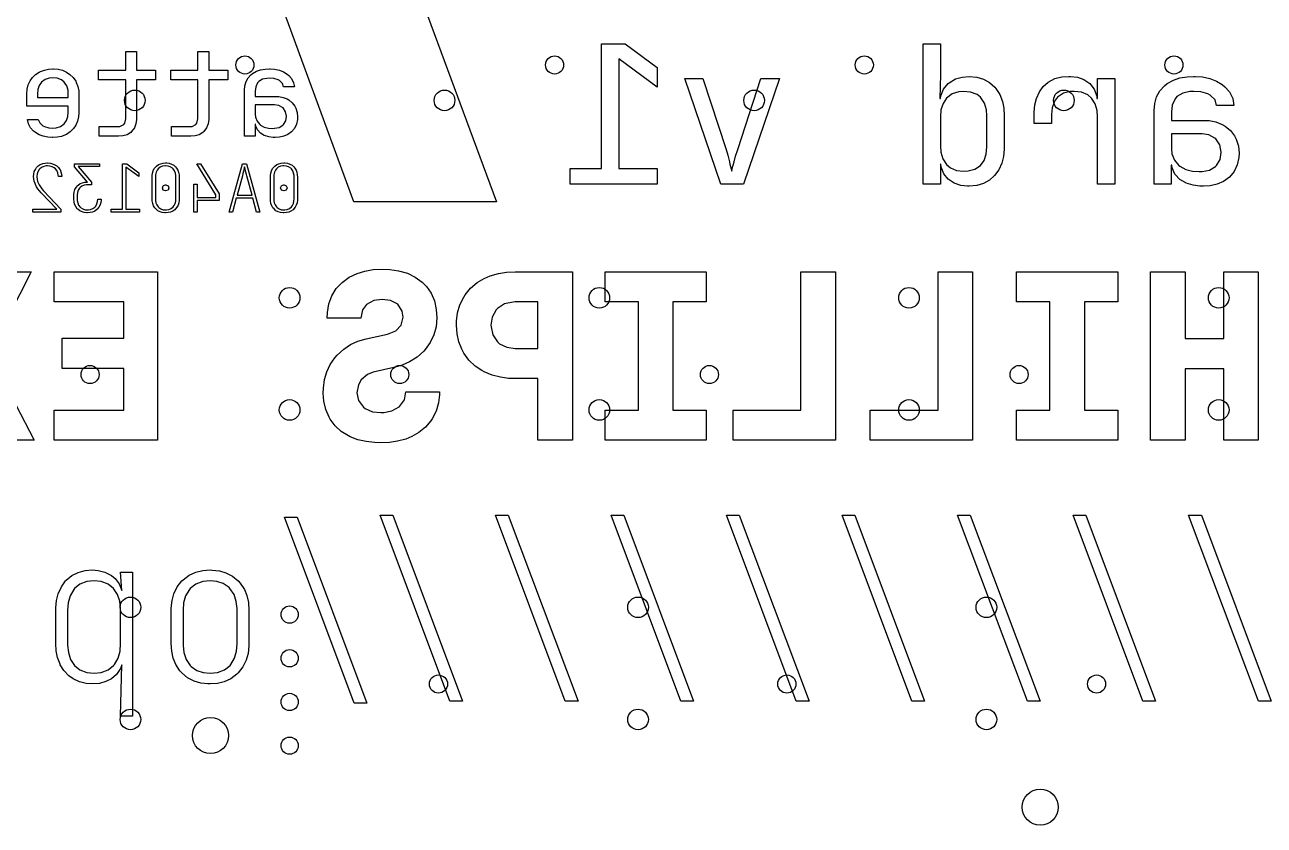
# Model space of a CAD drawing. Extents: x 0.7 to 11, y -6.1 to -1.6.
# Drawn here: x 6.524 to 9.36, y -5.89 to -4.058 of the extents above; entities that cross this region are included whole.
import ezdxf

# ---------------------------------------------------------------- set-up
doc = ezdxf.new("R2010")
doc.units = 0
doc.header["$MEASUREMENT"] = 0
doc.layers.add('BLACK', color=7, linetype='CONTINUOUS')

msp = doc.modelspace()

# ---------------------------------------------------------------- linework, layer by layer
at = {"layer": 'BLACK', "linetype": 'CONTINUOUS'}
for p, q in [((7.2772, -4.4633), (6.6109, -2.6444)), ((7.4102, -3.9405), (7.6031, -4.4633)), ((7.8436, -4.3867), (7.8436, -4.101)), ((7.8436, -4.101), (7.8979, -4.101)), ((7.8979, -4.101), (7.9706, -4.1552)), ((8.5793, -4.2685), (8.5793, -4.101)), ((8.5793, -4.101), (8.619, -4.101)), ((8.619, -4.101), (8.619, -4.1715)), ((6.7548, -4.1614), (6.7548, -4.1187)), ((6.7548, -4.1187), (6.7796, -4.1187)), ((6.7796, -4.1187), (6.7796, -4.1614)), ((6.92, -4.1614), (6.92, -4.1187)), ((6.92, -4.1187), (6.9448, -4.1187)), ((6.9448, -4.1187), (6.9448, -4.1614)), ((7.9706, -4.2006), (7.8833, -4.1354)), ((7.8833, -4.1354), (7.8833, -4.3867)), ((6.5485, -4.1714), (6.557, -4.1658)), ((6.557, -4.1658), (6.5595, -4.1645)), ((6.5595, -4.1645), (6.5686, -4.1612)), ((6.5686, -4.1612), (6.5785, -4.1592)), ((6.5785, -4.1592), (6.5882, -4.1587)), ((6.5882, -4.1587), (6.5894, -4.1587)), ((6.5894, -4.1587), (6.6, -4.1595)), ((6.6, -4.1595), (6.6098, -4.1618)), ((6.6098, -4.1618), (6.6195, -4.166)), ((6.6195, -4.166), (6.6273, -4.1711)), ((6.6928, -4.184), (6.6928, -4.1614)), ((6.6928, -4.1614), (6.7548, -4.1614)), ((6.7796, -4.1614), (6.8232, -4.1614)), ((6.8232, -4.1614), (6.8232, -4.184)), ((6.858, -4.184), (6.858, -4.1614)), ((6.858, -4.1614), (6.92, -4.1614)), ((6.9448, -4.1614), (6.9884, -4.1614)), ((6.9884, -4.1614), (6.9884, -4.184)), ((7.0413, -4.1719), (7.0452, -4.1688)), ((7.0452, -4.1688), (7.0541, -4.1638)), ((7.0541, -4.1638), (7.0633, -4.1608)), ((7.0633, -4.1608), (7.0737, -4.1591)), ((7.0737, -4.1591), (7.0836, -4.1587)), ((7.0836, -4.1587), (7.0852, -4.1587)), ((7.0852, -4.1587), (7.0956, -4.1594)), ((7.0956, -4.1594), (7.1064, -4.1616)), ((7.1064, -4.1616), (7.116, -4.1653)), ((7.116, -4.1653), (7.1242, -4.1704)), ((7.9706, -4.1552), (7.9706, -4.2006)), ((6.5296, -4.205), (6.5319, -4.1954)), ((6.5319, -4.1954), (6.5362, -4.186)), ((6.5362, -4.186), (6.5414, -4.1784)), ((6.5414, -4.1784), (6.5485, -4.1714)), ((6.557, -4.1965), (6.5539, -4.2061)), ((6.5622, -4.1889), (6.557, -4.1965)), ((6.5702, -4.1829), (6.5622, -4.1889)), ((6.5794, -4.1798), (6.5702, -4.1829)), ((6.5882, -4.179), (6.5794, -4.1798)), ((6.598, -4.18), (6.5882, -4.179)), ((6.6078, -4.1837), (6.598, -4.18)), ((6.6143, -4.1889), (6.6078, -4.1837)), ((6.6199, -4.1973), (6.6143, -4.1889)), ((6.6228, -4.2071), (6.6199, -4.1973)), ((6.6273, -4.1711), (6.6345, -4.1782)), ((6.6345, -4.1782), (6.6404, -4.1868)), ((6.6404, -4.1868), (6.6417, -4.1894)), ((6.6417, -4.1894), (6.6452, -4.1987)), ((6.7548, -4.184), (6.6928, -4.184)), ((6.7548, -4.273), (6.7548, -4.184)), ((6.8232, -4.184), (6.7796, -4.184)), ((6.7796, -4.184), (6.7796, -4.273)), ((6.92, -4.184), (6.858, -4.184)), ((6.92, -4.273), (6.92, -4.184)), ((6.9884, -4.184), (6.9448, -4.184)), ((6.9448, -4.184), (6.9448, -4.273)), ((7.0275, -4.1976), (7.0302, -4.1877)), ((7.0302, -4.1877), (7.0348, -4.1791)), ((7.0348, -4.1791), (7.0413, -4.1719)), ((7.0566, -4.1905), (7.0525, -4.1996)), ((7.0593, -4.1875), (7.0566, -4.1905)), ((7.0679, -4.1825), (7.0593, -4.1875)), ((7.0778, -4.1804), (7.0679, -4.1825)), ((7.0836, -4.1801), (7.0778, -4.1804)), ((7.0936, -4.1809), (7.0836, -4.1801)), ((7.1033, -4.1836), (7.0936, -4.1809)), ((7.1068, -4.1854), (7.1033, -4.1836)), ((7.1138, -4.1921), (7.1068, -4.1854)), ((7.1161, -4.2), (7.1138, -4.1921)), ((7.1242, -4.1704), (7.1278, -4.1734)), ((7.1278, -4.1734), (7.1344, -4.1809)), ((7.1344, -4.1809), (7.139, -4.1904)), ((7.139, -4.1904), (7.1409, -4.2)), ((8.1163, -4.4228), (8.0339, -4.1803)), ((8.0339, -4.1803), (8.0758, -4.1803)), ((8.0758, -4.1803), (8.1287, -4.3434)), ((8.1552, -4.3434), (8.208, -4.1803)), ((8.2508, -4.1803), (8.1684, -4.4228)), ((8.208, -4.1803), (8.2508, -4.1803)), ((8.619, -4.1715), (8.6181, -4.2266)), ((8.6261, -4.2047), (8.6367, -4.1922)), ((8.6367, -4.1922), (8.639, -4.1902)), ((8.639, -4.1902), (8.6536, -4.1816)), ((8.6536, -4.1816), (8.6692, -4.1772)), ((8.6692, -4.1772), (8.6851, -4.1759)), ((8.6851, -4.1759), (8.7025, -4.1774)), ((8.7025, -4.1774), (8.718, -4.182)), ((8.718, -4.182), (8.7316, -4.1896)), ((8.7316, -4.1896), (8.7434, -4.2002)), ((8.8545, -4.1986), (8.8658, -4.1887)), ((8.8658, -4.1887), (8.8811, -4.1809)), ((8.8811, -4.1809), (8.8971, -4.177)), ((8.8971, -4.177), (8.9128, -4.1759)), ((8.9128, -4.1759), (8.9166, -4.176)), ((8.9166, -4.176), (8.9325, -4.1779)), ((8.9325, -4.1779), (8.9476, -4.183)), ((8.9476, -4.183), (8.9612, -4.1924)), ((8.9612, -4.1924), (8.9711, -4.2052)), ((8.9785, -4.2266), (8.9785, -4.1803)), ((8.9785, -4.1803), (9.0182, -4.1803)), ((9.0182, -4.1803), (9.0182, -4.4228)), ((9.1212, -4.2087), (9.1315, -4.1971)), ((9.1315, -4.1971), (9.1378, -4.1921)), ((9.1378, -4.1921), (9.1521, -4.1842)), ((9.1521, -4.1842), (9.1668, -4.1794)), ((9.1668, -4.1794), (9.1834, -4.1766)), ((9.1834, -4.1766), (9.1992, -4.1759)), ((9.1992, -4.1759), (9.2018, -4.1759)), ((9.2018, -4.1759), (9.2185, -4.1771)), ((9.2185, -4.1771), (9.2358, -4.1806)), ((9.2358, -4.1806), (9.251, -4.1865)), ((9.251, -4.1865), (9.2642, -4.1947)), ((9.2642, -4.1947), (9.27, -4.1995)), ((6.5287, -4.2154), (6.5296, -4.205)), ((6.5287, -4.2165), (6.5287, -4.2154)), ((6.5287, -4.2436), (6.5287, -4.2165)), ((6.5539, -4.2061), (6.553, -4.2165)), ((6.553, -4.2165), (6.553, -4.2242)), ((6.553, -4.2242), (6.6235, -4.2242)), ((6.6235, -4.2165), (6.6228, -4.2071)), ((6.6235, -4.2242), (6.6235, -4.2165)), ((6.6452, -4.1987), (6.6472, -4.209)), ((6.6472, -4.209), (6.6478, -4.2193)), ((6.6478, -4.2193), (6.6478, -4.2551)), ((7.0265, -4.2073), (7.0275, -4.1976)), ((7.0265, -4.2088), (7.0265, -4.2073)), ((7.0265, -4.262), (7.0265, -4.2088)), ((7.0525, -4.1996), (7.0513, -4.2097)), ((7.0513, -4.2097), (7.0513, -4.2215)), ((7.0513, -4.2215), (7.0982, -4.2215)), ((7.0982, -4.2215), (7.1053, -4.2219)), ((7.1053, -4.2219), (7.1151, -4.2238)), ((7.1151, -4.2238), (7.1241, -4.2274)), ((7.1409, -4.2), (7.1161, -4.2)), ((8.6192, -4.2266), (8.6199, -4.2199)), ((8.6199, -4.2199), (8.6261, -4.2047)), ((8.6331, -4.2257), (8.6251, -4.2377)), ((8.6463, -4.2157), (8.6331, -4.2257)), ((8.6616, -4.211), (8.6463, -4.2157)), ((8.6719, -4.2103), (8.6616, -4.211)), ((8.6879, -4.2118), (8.6719, -4.2103)), ((8.7034, -4.2176), (8.6879, -4.2118)), ((8.7111, -4.2233), (8.7034, -4.2176)), ((8.7203, -4.2367), (8.7111, -4.2233)), ((8.7434, -4.2002), (8.746, -4.2033)), ((8.746, -4.2033), (8.7547, -4.2171)), ((8.7547, -4.2171), (8.7608, -4.233)), ((8.839, -4.2261), (8.8455, -4.2111)), ((8.8455, -4.2111), (8.8545, -4.1986)), ((8.8868, -4.2233), (8.8799, -4.2328)), ((8.9007, -4.2144), (8.8868, -4.2233)), ((8.9162, -4.2107), (8.9007, -4.2144)), ((8.9252, -4.2103), (8.9162, -4.2107)), ((8.9416, -4.2121), (8.9252, -4.2103)), ((8.9562, -4.218), (8.9416, -4.2121)), ((8.9649, -4.2253), (8.9562, -4.218)), ((8.9732, -4.2384), (8.9649, -4.2253)), ((8.9711, -4.2052), (8.9768, -4.2207)), ((8.9768, -4.2207), (8.9774, -4.2266)), ((9.1094, -4.2382), (9.1138, -4.2224)), ((9.1138, -4.2224), (9.1212, -4.2087)), ((9.1604, -4.222), (9.1561, -4.2268)), ((9.1741, -4.214), (9.1604, -4.222)), ((9.1899, -4.2107), (9.1741, -4.214)), ((9.1992, -4.2103), (9.1899, -4.2107)), ((9.2152, -4.2115), (9.1992, -4.2103)), ((9.2307, -4.2158), (9.2152, -4.2115)), ((9.2363, -4.2187), (9.2307, -4.2158)), ((9.2475, -4.2294), (9.2363, -4.2187)), ((9.27, -4.1995), (9.2805, -4.2115)), ((9.2805, -4.2115), (9.2879, -4.2267)), ((6.6235, -4.2436), (6.5287, -4.2436)), ((6.6235, -4.2579), (6.6235, -4.2436)), ((7.0954, -4.2408), (7.0513, -4.2408)), ((7.0513, -4.2408), (7.0513, -4.262)), ((7.1052, -4.2422), (7.0954, -4.2408)), ((7.1137, -4.2468), (7.1052, -4.2422)), ((7.1151, -4.2481), (7.1137, -4.2468)), ((7.1208, -4.2566), (7.1151, -4.2481)), ((7.1241, -4.2274), (7.1281, -4.2298)), ((7.1281, -4.2298), (7.1358, -4.236)), ((7.1358, -4.236), (7.1417, -4.2438)), ((7.1417, -4.2438), (7.1442, -4.2486)), ((7.1442, -4.2486), (7.1472, -4.2583)), ((8.6181, -4.2266), (8.6192, -4.2266)), ((8.6204, -4.2526), (8.619, -4.2685)), ((8.6251, -4.2377), (8.6204, -4.2526)), ((8.7243, -4.2524), (8.7203, -4.2367)), ((8.7252, -4.2663), (8.7243, -4.2524)), ((8.7608, -4.233), (8.7639, -4.2488)), ((8.7639, -4.2488), (8.7649, -4.2663)), ((8.834, -4.258), (8.8355, -4.2411)), ((8.8355, -4.2411), (8.839, -4.2261)), ((8.8749, -4.2477), (8.8736, -4.2632)), ((8.8799, -4.2328), (8.8749, -4.2477)), ((8.9775, -4.2537), (8.9732, -4.2384)), ((8.9774, -4.2266), (8.9785, -4.2266)), ((8.9785, -4.2685), (8.9775, -4.2537)), ((9.1079, -4.2561), (9.108, -4.2538)), ((9.108, -4.2538), (9.1094, -4.2382)), ((9.1494, -4.2413), (9.1476, -4.2575)), ((9.1561, -4.2268), (9.1494, -4.2413)), ((9.2512, -4.2421), (9.2475, -4.2294)), ((9.2909, -4.2421), (9.2512, -4.2421)), ((9.2879, -4.2267), (9.2909, -4.2421)), ((6.5323, -4.2845), (6.5298, -4.2744)), ((6.5298, -4.2744), (6.5546, -4.2744)), ((6.5546, -4.2744), (6.558, -4.2821)), ((6.558, -4.2821), (6.5655, -4.2889)), ((6.6139, -4.2845), (6.6194, -4.2769)), ((6.6194, -4.2769), (6.6226, -4.2677)), ((6.6226, -4.2677), (6.6235, -4.2579)), ((6.6443, -4.2785), (6.6404, -4.2875)), ((6.6468, -4.2685), (6.6443, -4.2785)), ((6.6477, -4.2586), (6.6468, -4.2685)), ((6.6478, -4.2551), (6.6477, -4.2586)), ((6.7525, -4.2826), (6.7548, -4.273)), ((6.7796, -4.2742), (6.7783, -4.2847)), ((6.7796, -4.273), (6.7796, -4.2742)), ((6.9177, -4.2826), (6.92, -4.273)), ((6.9448, -4.2742), (6.9435, -4.2847)), ((6.9448, -4.273), (6.9448, -4.2742)), ((7.0265, -4.313), (7.0265, -4.262)), ((7.0513, -4.262), (7.052, -4.2692)), ((7.052, -4.2692), (7.0555, -4.2785)), ((7.0555, -4.2785), (7.0621, -4.286)), ((7.1158, -4.2861), (7.1211, -4.2776)), ((7.1227, -4.2668), (7.1208, -4.2566)), ((7.1211, -4.2776), (7.1227, -4.2675)), ((7.1227, -4.2675), (7.1227, -4.2668)), ((7.1477, -4.2748), (7.1454, -4.2854)), ((7.1472, -4.2583), (7.1481, -4.2683)), ((7.1481, -4.2683), (7.1477, -4.2748)), ((8.5793, -4.4228), (8.5793, -4.2685)), ((8.619, -4.2685), (8.619, -4.3347)), ((8.7252, -4.3368), (8.7252, -4.2663)), ((8.7649, -4.2663), (8.7649, -4.3373)), ((8.8339, -4.2632), (8.834, -4.258)), ((8.8339, -4.2839), (8.8339, -4.2632)), ((8.8736, -4.2632), (8.8736, -4.2839)), ((8.9785, -4.4228), (8.9785, -4.2685)), ((9.1079, -4.3413), (9.1079, -4.2561)), ((9.1476, -4.2575), (9.1476, -4.2764)), ((9.1476, -4.2764), (9.2225, -4.2764)), ((9.2225, -4.2764), (9.2339, -4.277)), ((9.2339, -4.277), (9.2497, -4.2801)), ((9.2497, -4.2801), (9.264, -4.2859)), ((6.5369, -4.2933), (6.5323, -4.2845)), ((6.5437, -4.3009), (6.5369, -4.2933)), ((6.5483, -4.3046), (6.5437, -4.3009)), ((6.5568, -4.3095), (6.5483, -4.3046)), ((6.5663, -4.3129), (6.5568, -4.3095)), ((6.5655, -4.2889), (6.5691, -4.2907)), ((6.5691, -4.2907), (6.5786, -4.2935)), ((6.5786, -4.2935), (6.5882, -4.2942)), ((6.5882, -4.2942), (6.5958, -4.2936)), ((6.5958, -4.2936), (6.6058, -4.2904)), ((6.6058, -4.2904), (6.6139, -4.2845)), ((6.617, -4.3098), (6.6079, -4.3132)), ((6.6195, -4.3085), (6.617, -4.3098)), ((6.628, -4.3027), (6.6195, -4.3085)), ((6.6351, -4.2954), (6.628, -4.3027)), ((6.6404, -4.2875), (6.6351, -4.2954)), ((6.6942, -4.313), (6.6942, -4.2904)), ((6.6942, -4.2904), (6.7383, -4.2904)), ((6.7383, -4.2904), (6.7414, -4.2902)), ((6.7414, -4.2902), (6.7503, -4.2856)), ((6.7579, -4.3092), (6.7483, -4.3121)), ((6.7503, -4.2856), (6.7525, -4.2826)), ((6.7662, -4.3041), (6.7579, -4.3092)), ((6.7683, -4.3021), (6.7662, -4.3041)), ((6.7748, -4.2938), (6.7683, -4.3021)), ((6.7783, -4.2847), (6.7748, -4.2938)), ((6.8594, -4.313), (6.8594, -4.2904)), ((6.8594, -4.2904), (6.9035, -4.2904)), ((6.9035, -4.2904), (6.9066, -4.2902)), ((6.9066, -4.2902), (6.9155, -4.2856)), ((6.9231, -4.3092), (6.9135, -4.3121)), ((6.9155, -4.2856), (6.9177, -4.2826)), ((6.9314, -4.3041), (6.9231, -4.3092)), ((6.9335, -4.3021), (6.9314, -4.3041)), ((6.94, -4.2938), (6.9335, -4.3021)), ((6.9435, -4.2847), (6.94, -4.2938)), ((7.052, -4.2854), (7.051, -4.2854)), ((7.051, -4.2854), (7.051, -4.313)), ((7.0526, -4.2896), (7.052, -4.2854)), ((7.0565, -4.2984), (7.0526, -4.2896)), ((7.0569, -4.299), (7.0565, -4.2984)), ((7.0635, -4.306), (7.0569, -4.299)), ((7.0621, -4.286), (7.0635, -4.2871)), ((7.0635, -4.2871), (7.072, -4.2917)), ((7.0719, -4.3111), (7.0635, -4.306)), ((7.072, -4.2917), (7.0814, -4.2941)), ((7.0814, -4.2941), (7.091, -4.2948)), ((7.091, -4.2948), (7.0955, -4.2946)), ((7.0955, -4.2946), (7.1057, -4.2925)), ((7.1057, -4.2925), (7.1143, -4.2875)), ((7.1143, -4.2875), (7.1158, -4.2861)), ((7.1258, -4.309), (7.1169, -4.3129)), ((7.1343, -4.3027), (7.1258, -4.309)), ((7.141, -4.2947), (7.1343, -4.3027)), ((7.1454, -4.2854), (7.141, -4.2947)), ((8.8736, -4.2839), (8.8339, -4.2839)), ((9.2182, -4.3073), (9.1476, -4.3073)), ((9.1476, -4.3073), (9.1476, -4.3413)), ((9.2337, -4.3095), (9.2182, -4.3073)), ((9.2474, -4.3169), (9.2337, -4.3095)), ((9.264, -4.2859), (9.2705, -4.2897)), ((9.2705, -4.2897), (9.2827, -4.2997)), ((9.2827, -4.2997), (9.2922, -4.3121)), ((6.5768, -4.315), (6.5663, -4.3129)), ((6.5867, -4.3157), (6.5768, -4.315)), ((6.5882, -4.3157), (6.5867, -4.3157)), ((6.598, -4.3152), (6.5882, -4.3157)), ((6.6079, -4.3132), (6.598, -4.3152)), ((6.7383, -4.313), (6.6942, -4.313)), ((6.7483, -4.3121), (6.7383, -4.313)), ((6.9035, -4.313), (6.8594, -4.313)), ((6.9135, -4.3121), (6.9035, -4.313)), ((7.051, -4.313), (7.0265, -4.313)), ((7.0725, -4.3114), (7.0719, -4.3111)), ((7.0823, -4.3143), (7.0725, -4.3114)), ((7.0919, -4.3156), (7.0823, -4.3143)), ((7.0971, -4.3157), (7.0919, -4.3156)), ((7.1069, -4.3151), (7.0971, -4.3157)), ((7.1169, -4.3129), (7.1069, -4.3151)), ((8.619, -4.3347), (8.6201, -4.3491)), ((8.7238, -4.3537), (8.7252, -4.3368)), ((8.7649, -4.3373), (8.7648, -4.3424)), ((9.2497, -4.319), (9.2474, -4.3169)), ((9.2588, -4.3326), (9.2497, -4.319)), ((9.2618, -4.3489), (9.2588, -4.3326)), ((9.2922, -4.3121), (9.2962, -4.3197)), ((9.2962, -4.3197), (9.301, -4.3353)), ((9.301, -4.3353), (9.3024, -4.3514)), ((8.1287, -4.3434), (8.1323, -4.356)), ((8.1323, -4.356), (8.1362, -4.3714)), ((8.1468, -4.3714), (8.1504, -4.3586)), ((8.1504, -4.3586), (8.1552, -4.3434)), ((8.6201, -4.3491), (8.6245, -4.3642)), ((8.6245, -4.3642), (8.6331, -4.3774)), ((8.7192, -4.3686), (8.7238, -4.3537)), ((8.7632, -4.3593), (8.7595, -4.3744)), ((8.7648, -4.3424), (8.7632, -4.3593)), ((9.1079, -4.4228), (9.1079, -4.3413)), ((9.1476, -4.3413), (9.1487, -4.3528)), ((9.1487, -4.3528), (9.1544, -4.3676)), ((9.1544, -4.3676), (9.1649, -4.3797)), ((9.2508, -4.3798), (9.2593, -4.3662)), ((9.2593, -4.3662), (9.2619, -4.3501)), ((9.2619, -4.3501), (9.2618, -4.3489)), ((9.3019, -4.3617), (9.2982, -4.3786)), ((9.3024, -4.3514), (9.3019, -4.3617)), ((6.5443, -4.3994), (6.5456, -4.3938)), ((6.5456, -4.3938), (6.548, -4.3887)), ((6.548, -4.3887), (6.5508, -4.3846)), ((6.5508, -4.3846), (6.5547, -4.3808)), ((6.5536, -4.3941), (6.552, -4.3992)), ((6.5567, -4.3891), (6.5536, -4.3941)), ((6.5547, -4.3808), (6.5593, -4.3778)), ((6.5583, -4.3874), (6.5567, -4.3891)), ((6.5624, -4.3841), (6.5583, -4.3874)), ((6.5593, -4.3778), (6.5598, -4.3775)), ((6.5598, -4.3775), (6.5651, -4.3754)), ((6.5673, -4.3819), (6.5624, -4.3841)), ((6.5651, -4.3754), (6.5704, -4.3743)), ((6.5727, -4.3808), (6.5673, -4.3819)), ((6.5704, -4.3743), (6.5761, -4.3739)), ((6.5761, -4.3806), (6.5727, -4.3808)), ((6.5761, -4.3739), (6.5767, -4.3739)), ((6.5814, -4.381), (6.5761, -4.3806)), ((6.5767, -4.3739), (6.5824, -4.3744)), ((6.5866, -4.3825), (6.5814, -4.381)), ((6.5824, -4.3744), (6.5876, -4.3756)), ((6.5912, -4.3851), (6.5866, -4.3825)), ((6.5876, -4.3756), (6.5929, -4.3779)), ((6.5939, -4.3875), (6.5912, -4.3851)), ((6.5929, -4.3779), (6.5971, -4.3806)), ((6.5972, -4.3916), (6.5939, -4.3875)), ((6.5971, -4.3806), (6.601, -4.3844)), ((6.5994, -4.3964), (6.5972, -4.3916)), ((6.601, -4.3844), (6.6042, -4.3888)), ((6.6042, -4.3888), (6.6045, -4.3893)), ((6.6045, -4.3893), (6.6067, -4.3944)), ((6.6067, -4.3944), (6.6079, -4.3995)), ((6.638, -4.383), (6.638, -4.3756)), ((6.638, -4.3756), (6.6946, -4.3756)), ((6.6675, -4.4176), (6.638, -4.383)), ((6.6946, -4.3823), (6.6462, -4.3823)), ((6.6462, -4.3823), (6.6766, -4.4179)), ((6.6946, -4.3756), (6.6946, -4.3823)), ((6.7474, -4.4797), (6.7474, -4.3756)), ((6.7474, -4.3756), (6.7574, -4.3756)), ((6.7851, -4.4053), (6.755, -4.3833)), ((6.755, -4.3833), (6.755, -4.4797)), ((6.7574, -4.3756), (6.7851, -4.3969)), ((6.8162, -4.397), (6.8179, -4.3917)), ((6.8179, -4.3917), (6.8203, -4.3869)), ((6.8203, -4.3869), (6.8236, -4.3827)), ((6.8246, -4.3953), (6.8232, -4.401)), ((6.8236, -4.3827), (6.8252, -4.3812)), ((6.8269, -4.3904), (6.8246, -4.3953)), ((6.8252, -4.3812), (6.83, -4.3777)), ((6.8291, -4.3876), (6.8269, -4.3904)), ((6.8334, -4.3839), (6.8291, -4.3876)), ((6.83, -4.3777), (6.8348, -4.3756)), ((6.8387, -4.3816), (6.8334, -4.3839)), ((6.8348, -4.3756), (6.8402, -4.3743)), ((6.8441, -4.3807), (6.8387, -4.3816)), ((6.8402, -4.3743), (6.8461, -4.3739)), ((6.8461, -4.3806), (6.8441, -4.3807)), ((6.8461, -4.3739), (6.8487, -4.374)), ((6.8519, -4.3812), (6.8461, -4.3806)), ((6.8487, -4.374), (6.8545, -4.3748)), ((6.8569, -4.3828), (6.8519, -4.3812)), ((6.8545, -4.3748), (6.8597, -4.3764)), ((6.8617, -4.386), (6.8569, -4.3828)), ((6.8597, -4.3764), (6.8649, -4.3793)), ((6.8633, -4.3876), (6.8617, -4.386)), ((6.8664, -4.392), (6.8633, -4.3876)), ((6.8649, -4.3793), (6.8688, -4.3827)), ((6.8685, -4.3971), (6.8664, -4.392)), ((6.8688, -4.3827), (6.8713, -4.3856)), ((6.8713, -4.3856), (6.874, -4.3902)), ((6.874, -4.3902), (6.8759, -4.3954)), ((6.8759, -4.3954), (6.877, -4.4012)), ((6.9614, -4.4468), (6.9174, -4.3756)), ((6.9174, -4.3756), (6.9257, -4.3756)), ((6.9257, -4.3756), (6.9689, -4.4448)), ((7.0022, -4.4478), (7.0219, -4.3756)), ((7.0219, -4.3756), (7.0313, -4.3756)), ((7.0244, -4.3927), (7.023, -4.3981)), ((7.0251, -4.3897), (7.0244, -4.3927)), ((7.0262, -4.3846), (7.0251, -4.3897)), ((7.0266, -4.3826), (7.0262, -4.3846)), ((7.0278, -4.3878), (7.0266, -4.3826)), ((7.0283, -4.3897), (7.0278, -4.3878)), ((7.0296, -4.3951), (7.0283, -4.3897)), ((7.031, -4.4004), (7.0296, -4.3951)), ((7.0313, -4.3756), (7.0617, -4.4865)), ((7.0868, -4.397), (7.0885, -4.3917)), ((7.0885, -4.3917), (7.0909, -4.3869)), ((7.0909, -4.3869), (7.0942, -4.3827)), ((7.0952, -4.3953), (7.0938, -4.401)), ((7.0942, -4.3827), (7.0958, -4.3812)), ((7.0975, -4.3904), (7.0952, -4.3953)), ((7.0958, -4.3812), (7.1006, -4.3777)), ((7.0997, -4.3876), (7.0975, -4.3904)), ((7.104, -4.3839), (7.0997, -4.3876)), ((7.1006, -4.3777), (7.1054, -4.3756)), ((7.1093, -4.3816), (7.104, -4.3839)), ((7.1054, -4.3756), (7.1108, -4.3743)), ((7.1147, -4.3807), (7.1093, -4.3816)), ((7.1108, -4.3743), (7.1167, -4.3739)), ((7.1167, -4.3806), (7.1147, -4.3807)), ((7.1167, -4.3739), (7.1193, -4.374)), ((7.1225, -4.3812), (7.1167, -4.3806)), ((7.1193, -4.374), (7.1251, -4.3748)), ((7.1275, -4.3828), (7.1225, -4.3812)), ((7.1251, -4.3748), (7.1303, -4.3764)), ((7.1323, -4.386), (7.1275, -4.3828)), ((7.1303, -4.3764), (7.1355, -4.3793)), ((7.1339, -4.3876), (7.1323, -4.386)), ((7.137, -4.392), (7.1339, -4.3876)), ((7.1355, -4.3793), (7.1394, -4.3827)), ((7.1391, -4.3971), (7.137, -4.392)), ((7.1394, -4.3827), (7.1419, -4.3856)), ((7.1419, -4.3856), (7.1446, -4.3902)), ((7.1446, -4.3902), (7.1465, -4.3954)), ((7.1465, -4.3954), (7.1475, -4.4012)), ((7.7722, -4.4228), (7.7722, -4.3867)), ((7.7722, -4.3867), (7.8436, -4.3867)), ((7.8833, -4.3867), (7.9706, -4.3867)), ((7.9706, -4.3867), (7.9706, -4.4228)), ((8.1362, -4.3714), (8.1375, -4.3771)), ((8.1375, -4.3771), (8.1415, -4.3924)), ((8.1415, -4.3924), (8.1429, -4.3865)), ((8.1429, -4.3865), (8.1468, -4.3714)), ((8.62, -4.3765), (8.619, -4.3765)), ((8.619, -4.3765), (8.619, -4.4228)), ((8.6207, -4.3835), (8.62, -4.3765)), ((8.6268, -4.3987), (8.6207, -4.3835)), ((8.6331, -4.3774), (8.6419, -4.3849)), ((8.6419, -4.3849), (8.6562, -4.391)), ((8.6562, -4.391), (8.6719, -4.3928)), ((8.6719, -4.3928), (8.6824, -4.3922)), ((8.6824, -4.3922), (8.6979, -4.3882)), ((8.6979, -4.3882), (8.7111, -4.3796)), ((8.7111, -4.3796), (8.7192, -4.3686)), ((8.7527, -4.3898), (8.7431, -4.403)), ((8.7595, -4.3744), (8.7527, -4.3898)), ((9.1487, -4.3788), (9.1472, -4.3788)), ((9.1472, -4.3788), (9.1472, -4.4228)), ((9.1496, -4.3854), (9.1487, -4.3788)), ((9.1559, -4.3996), (9.1496, -4.3854)), ((9.1649, -4.3797), (9.167, -4.3814)), ((9.167, -4.3814), (9.1808, -4.3888)), ((9.1808, -4.3888), (9.1957, -4.3926)), ((9.1957, -4.3926), (9.2111, -4.3938)), ((9.2111, -4.3938), (9.2183, -4.3935)), ((9.2183, -4.3935), (9.2346, -4.3901)), ((9.2346, -4.3901), (9.2484, -4.3821)), ((9.2484, -4.3821), (9.2508, -4.3798)), ((9.291, -4.3935), (9.2804, -4.4063)), ((9.2982, -4.3786), (9.291, -4.3935)), ((6.5439, -4.4049), (6.5443, -4.3994)), ((6.5443, -4.4106), (6.5439, -4.4049)), ((6.5455, -4.4157), (6.5443, -4.4106)), ((6.5474, -4.4211), (6.5455, -4.4157)), ((6.5484, -4.4235), (6.5474, -4.4211)), ((6.5509, -4.4283), (6.5484, -4.4235)), ((6.552, -4.3992), (6.5514, -4.405)), ((6.5514, -4.405), (6.5514, -4.4055)), ((6.5514, -4.4055), (6.552, -4.411)), ((6.552, -4.411), (6.5533, -4.4161)), ((6.5533, -4.4161), (6.5554, -4.4213)), ((6.5554, -4.4213), (6.5567, -4.424)), ((6.5567, -4.424), (6.5595, -4.4286)), ((6.6006, -4.4018), (6.5994, -4.3964)), ((6.6007, -4.4051), (6.6006, -4.4018)), ((6.6083, -4.4051), (6.6007, -4.4051)), ((6.6079, -4.3995), (6.6083, -4.4051)), ((6.646, -4.4246), (6.6508, -4.4213)), ((6.6508, -4.4213), (6.6563, -4.4191)), ((6.6563, -4.4191), (6.6616, -4.4179)), ((6.6654, -4.4243), (6.6599, -4.4251)), ((6.6616, -4.4179), (6.6675, -4.4176)), ((6.6674, -4.4243), (6.6654, -4.4243)), ((6.6766, -4.4243), (6.6674, -4.4243)), ((6.6766, -4.4179), (6.6766, -4.4243)), ((6.7851, -4.3969), (6.7851, -4.4053)), ((6.8152, -4.4066), (6.8154, -4.403)), ((6.8152, -4.4554), (6.8152, -4.4066)), ((6.8154, -4.403), (6.8162, -4.397)), ((6.8232, -4.401), (6.8228, -4.4066)), ((6.8228, -4.4066), (6.8228, -4.4554)), ((6.8411, -4.4257), (6.8462, -4.4243)), ((6.8462, -4.4243), (6.8467, -4.4243)), ((6.8467, -4.4243), (6.8517, -4.426)), ((6.8695, -4.4023), (6.8685, -4.3971)), ((6.8697, -4.4066), (6.8695, -4.4023)), ((6.8697, -4.4554), (6.8697, -4.4066)), ((6.877, -4.4012), (6.8772, -4.4066)), ((6.8772, -4.4066), (6.8772, -4.4554)), ((6.9107, -4.4865), (6.9107, -4.4226)), ((6.9107, -4.4226), (6.9183, -4.4226)), ((6.9183, -4.4226), (6.9183, -4.4529)), ((7.0217, -4.4034), (7.0097, -4.4478)), ((7.023, -4.3981), (7.0217, -4.4034)), ((7.0318, -4.4034), (7.031, -4.4004)), ((7.0439, -4.4478), (7.0318, -4.4034)), ((7.0858, -4.4066), (7.086, -4.403)), ((7.0858, -4.4554), (7.0858, -4.4066)), ((7.086, -4.403), (7.0868, -4.397)), ((7.0938, -4.401), (7.0934, -4.4066)), ((7.0934, -4.4066), (7.0934, -4.4554)), ((7.1117, -4.4257), (7.1168, -4.4243)), ((7.1168, -4.4243), (7.1173, -4.4243)), ((7.1173, -4.4243), (7.1223, -4.426)), ((7.1401, -4.4023), (7.1391, -4.3971)), ((7.1403, -4.4066), (7.1401, -4.4023)), ((7.1403, -4.4554), (7.1403, -4.4066)), ((7.1475, -4.4012), (7.1478, -4.4066)), ((7.1478, -4.4066), (7.1478, -4.4554)), ((7.9706, -4.4228), (7.7722, -4.4228)), ((8.1684, -4.4228), (8.1163, -4.4228)), ((8.619, -4.4228), (8.5793, -4.4228)), ((8.6371, -4.4111), (8.6268, -4.3987)), ((8.6509, -4.4203), (8.6371, -4.4111)), ((8.6659, -4.4253), (8.6509, -4.4203)), ((8.7177, -4.4212), (8.7023, -4.4257)), ((8.7313, -4.4136), (8.7177, -4.4212)), ((8.7431, -4.403), (8.7313, -4.4136)), ((9.0182, -4.4228), (8.9785, -4.4228)), ((9.1472, -4.4228), (9.1079, -4.4228)), ((9.1565, -4.4004), (9.1559, -4.3996)), ((9.1671, -4.4117), (9.1565, -4.4004)), ((9.1805, -4.4198), (9.1671, -4.4117)), ((9.1815, -4.4202), (9.1805, -4.4198)), ((9.1971, -4.425), (9.1815, -4.4202)), ((9.2526, -4.4226), (9.2365, -4.4262)), ((9.2668, -4.4164), (9.2526, -4.4226)), ((9.2804, -4.4063), (9.2668, -4.4164)), ((6.5539, -4.4329), (6.5509, -4.4283)), ((6.5575, -4.4375), (6.5539, -4.4329)), ((6.5614, -4.442), (6.5575, -4.4375)), ((6.5595, -4.4286), (6.5627, -4.4331)), ((6.5971, -4.4797), (6.5614, -4.442)), ((6.5627, -4.4331), (6.5666, -4.4374)), ((6.5666, -4.4374), (6.6063, -4.4797)), ((6.6364, -4.4463), (6.6369, -4.4406)), ((6.6364, -4.4471), (6.6364, -4.4463)), ((6.6364, -4.4571), (6.6364, -4.4471)), ((6.6369, -4.4406), (6.6385, -4.4349)), ((6.6385, -4.4349), (6.6412, -4.4299)), ((6.6412, -4.4299), (6.6449, -4.4255)), ((6.6444, -4.4414), (6.6439, -4.4471)), ((6.6439, -4.4471), (6.6439, -4.4571)), ((6.6462, -4.436), (6.6444, -4.4414)), ((6.6449, -4.4255), (6.646, -4.4246)), ((6.6491, -4.4315), (6.6462, -4.436)), ((6.6503, -4.4303), (6.6491, -4.4315)), ((6.6547, -4.4271), (6.6503, -4.4303)), ((6.6599, -4.4251), (6.6547, -4.4271)), ((6.8387, -4.4309), (6.8407, -4.426)), ((6.8407, -4.4359), (6.8387, -4.4309)), ((6.8407, -4.426), (6.8411, -4.4257)), ((6.8458, -4.4377), (6.8407, -4.4359)), ((6.8462, -4.4377), (6.8458, -4.4377)), ((6.8513, -4.4362), (6.8462, -4.4377)), ((6.8517, -4.4359), (6.8513, -4.4362)), ((6.8517, -4.426), (6.8538, -4.4309)), ((6.8538, -4.4309), (6.8517, -4.4359)), ((6.9614, -4.4529), (6.9614, -4.4468)), ((6.9689, -4.4448), (6.9689, -4.4596)), ((6.9916, -4.4865), (7.0022, -4.4478)), ((7.0097, -4.4478), (7.0439, -4.4478)), ((7.1093, -4.4309), (7.1113, -4.426)), ((7.1113, -4.4359), (7.1093, -4.4309)), ((7.1113, -4.426), (7.1117, -4.4257)), ((7.1164, -4.4377), (7.1113, -4.4359)), ((7.1168, -4.4377), (7.1164, -4.4377)), ((7.1219, -4.4362), (7.1168, -4.4377)), ((7.1223, -4.4359), (7.1219, -4.4362)), ((7.1223, -4.426), (7.1244, -4.4309)), ((7.1244, -4.4309), (7.1223, -4.4359)), ((8.6814, -4.4272), (8.6659, -4.4253)), ((8.6851, -4.4272), (8.6814, -4.4272)), ((8.7023, -4.4257), (8.6851, -4.4272)), ((9.2125, -4.427), (9.1971, -4.425)), ((9.2209, -4.4272), (9.2125, -4.427)), ((9.2365, -4.4262), (9.2209, -4.4272)), ((6.5424, -4.4865), (6.5424, -4.4797)), ((6.5424, -4.4797), (6.5971, -4.4797)), ((6.6063, -4.4797), (6.6063, -4.4865)), ((6.6368, -4.463), (6.6364, -4.4571)), ((6.638, -4.4684), (6.6368, -4.463)), ((6.6404, -4.4739), (6.638, -4.4684)), ((6.6439, -4.4787), (6.6404, -4.4739)), ((6.6439, -4.4571), (6.644, -4.4598)), ((6.6449, -4.4797), (6.6439, -4.4787)), ((6.644, -4.4598), (6.645, -4.4654)), ((6.6495, -4.4834), (6.6449, -4.4797)), ((6.645, -4.4654), (6.647, -4.4703)), ((6.647, -4.4703), (6.6504, -4.4748)), ((6.6504, -4.4748), (6.6517, -4.476)), ((6.6517, -4.476), (6.6564, -4.4791)), ((6.6564, -4.4791), (6.6618, -4.4809)), ((6.6618, -4.4809), (6.6674, -4.4814)), ((6.6693, -4.4814), (6.6746, -4.4805)), ((6.6746, -4.4805), (6.6798, -4.4783)), ((6.6798, -4.4783), (6.6843, -4.4748)), ((6.6887, -4.4807), (6.684, -4.4842)), ((6.6843, -4.4748), (6.6862, -4.4726)), ((6.6862, -4.4726), (6.689, -4.4676)), ((6.6898, -4.4797), (6.6887, -4.4807)), ((6.689, -4.4676), (6.6904, -4.4624)), ((6.6935, -4.4752), (6.6898, -4.4797)), ((6.6904, -4.4624), (6.6908, -4.4571)), ((6.6908, -4.4571), (6.6983, -4.4571)), ((6.6962, -4.4699), (6.6935, -4.4752)), ((6.6977, -4.4646), (6.6962, -4.4699)), ((6.6983, -4.4589), (6.6977, -4.4646)), ((6.6983, -4.4571), (6.6983, -4.4589)), ((6.7213, -4.4865), (6.7213, -4.4797)), ((6.7213, -4.4797), (6.7474, -4.4797)), ((6.755, -4.4797), (6.7863, -4.4797)), ((6.7863, -4.4797), (6.7863, -4.4865)), ((6.8155, -4.4608), (6.8152, -4.4554)), ((6.8166, -4.4666), (6.8155, -4.4608)), ((6.8185, -4.4718), (6.8166, -4.4666)), ((6.8212, -4.4764), (6.8185, -4.4718)), ((6.8236, -4.4793), (6.8212, -4.4764)), ((6.8228, -4.4554), (6.823, -4.4597)), ((6.823, -4.4597), (6.824, -4.4649)), ((6.8281, -4.4832), (6.8236, -4.4793)), ((6.824, -4.4649), (6.826, -4.4701)), ((6.826, -4.4701), (6.8291, -4.4744)), ((6.8291, -4.4744), (6.8307, -4.476)), ((6.8307, -4.476), (6.8354, -4.4792)), ((6.8354, -4.4792), (6.8404, -4.4809)), ((6.8404, -4.4809), (6.8461, -4.4814)), ((6.8481, -4.4814), (6.8536, -4.4804)), ((6.8536, -4.4804), (6.8589, -4.4781)), ((6.8589, -4.4781), (6.8633, -4.4744)), ((6.8672, -4.4809), (6.8624, -4.4843)), ((6.8633, -4.4744), (6.8655, -4.4716)), ((6.8655, -4.4716), (6.8679, -4.4667)), ((6.8688, -4.4793), (6.8672, -4.4809)), ((6.8679, -4.4667), (6.8693, -4.4611)), ((6.8721, -4.4751), (6.8688, -4.4793)), ((6.8693, -4.4611), (6.8697, -4.4554)), ((6.8746, -4.4704), (6.8721, -4.4751)), ((6.8763, -4.465), (6.8746, -4.4704)), ((6.8771, -4.459), (6.8763, -4.465)), ((6.8772, -4.4554), (6.8771, -4.459)), ((6.9183, -4.4529), (6.9614, -4.4529)), ((6.9689, -4.4596), (6.9183, -4.4596)), ((6.9183, -4.4596), (6.9183, -4.4865)), ((7.0079, -4.4545), (6.9994, -4.4865)), ((7.0457, -4.4545), (7.0079, -4.4545)), ((7.0542, -4.4865), (7.0457, -4.4545)), ((7.0861, -4.4608), (7.0858, -4.4554)), ((7.0872, -4.4666), (7.0861, -4.4608)), ((7.0891, -4.4718), (7.0872, -4.4666)), ((7.0918, -4.4764), (7.0891, -4.4718)), ((7.0942, -4.4793), (7.0918, -4.4764)), ((7.0934, -4.4554), (7.0936, -4.4597)), ((7.0936, -4.4597), (7.0946, -4.4649)), ((7.0987, -4.4832), (7.0942, -4.4793)), ((7.0946, -4.4649), (7.0966, -4.4701)), ((7.0966, -4.4701), (7.0997, -4.4744)), ((7.0997, -4.4744), (7.1013, -4.476)), ((7.1013, -4.476), (7.106, -4.4792)), ((7.106, -4.4792), (7.111, -4.4809)), ((7.111, -4.4809), (7.1167, -4.4814)), ((7.1187, -4.4814), (7.1242, -4.4804)), ((7.1242, -4.4804), (7.1295, -4.4781)), ((7.1295, -4.4781), (7.1339, -4.4744)), ((7.1378, -4.4809), (7.133, -4.4843)), ((7.1339, -4.4744), (7.1361, -4.4716)), ((7.1361, -4.4716), (7.1385, -4.4667)), ((7.1394, -4.4793), (7.1378, -4.4809)), ((7.1385, -4.4667), (7.1399, -4.4611)), ((7.1427, -4.4751), (7.1394, -4.4793)), ((7.1399, -4.4611), (7.1403, -4.4554)), ((7.1452, -4.4704), (7.1427, -4.4751)), ((7.1469, -4.465), (7.1452, -4.4704)), ((7.1477, -4.459), (7.1469, -4.465)), ((7.1478, -4.4554), (7.1477, -4.459)), ((7.6031, -4.4633), (7.2772, -4.4633)), ((6.6063, -4.4865), (6.5424, -4.4865)), ((6.6548, -4.486), (6.6495, -4.4834)), ((6.66, -4.4875), (6.6548, -4.486)), ((6.6656, -4.4881), (6.66, -4.4875)), ((6.6674, -4.4881), (6.6656, -4.4881)), ((6.6674, -4.4814), (6.6693, -4.4814)), ((6.6732, -4.4877), (6.6674, -4.4881)), ((6.6785, -4.4865), (6.6732, -4.4877)), ((6.684, -4.4842), (6.6785, -4.4865)), ((6.7863, -4.4865), (6.7213, -4.4865)), ((6.8334, -4.4859), (6.8281, -4.4832)), ((6.8386, -4.4874), (6.8334, -4.4859)), ((6.8443, -4.4881), (6.8386, -4.4874)), ((6.8461, -4.4881), (6.8443, -4.4881)), ((6.8461, -4.4814), (6.8481, -4.4814)), ((6.8521, -4.4877), (6.8461, -4.4881)), ((6.8575, -4.4864), (6.8521, -4.4877)), ((6.8624, -4.4843), (6.8575, -4.4864)), ((6.9183, -4.4865), (6.9107, -4.4865)), ((6.9994, -4.4865), (6.9916, -4.4865)), ((7.0617, -4.4865), (7.0542, -4.4865)), ((7.104, -4.4859), (7.0987, -4.4832)), ((7.1092, -4.4874), (7.104, -4.4859)), ((7.1149, -4.4881), (7.1092, -4.4874)), ((7.1167, -4.4881), (7.1149, -4.4881)), ((7.1167, -4.4814), (7.1187, -4.4814)), ((7.1227, -4.4877), (7.1167, -4.4881)), ((7.1281, -4.4864), (7.1227, -4.4877)), ((7.133, -4.4843), (7.1281, -4.4864)), ((7.2843, -4.6267), (7.3019, -4.6214)), ((7.3019, -4.6214), (7.3211, -4.6182)), ((7.3211, -4.6182), (7.342, -4.6171)), ((7.342, -4.6171), (7.3595, -4.6179)), ((7.3595, -4.6179), (7.3789, -4.6207)), ((7.3789, -4.6207), (7.3994, -4.6265)), ((6.5387, -4.623), (6.4424, -4.8112)), ((6.4519, -4.623), (6.5387, -4.623)), ((6.5911, -4.6922), (6.5911, -4.623)), ((6.5911, -4.623), (6.8278, -4.623)), ((6.8278, -4.623), (6.8278, -5.0089)), ((7.2366, -4.6616), (7.2499, -4.6474)), ((7.2499, -4.6474), (7.266, -4.6356)), ((7.266, -4.6356), (7.2843, -4.6267)), ((7.3994, -4.6265), (7.4175, -4.6353)), ((7.4175, -4.6353), (7.4333, -4.6468)), ((7.4333, -4.6468), (7.4429, -4.6566)), ((7.544, -4.6607), (7.5592, -4.6479)), ((7.5592, -4.6479), (7.5751, -4.6383)), ((7.5751, -4.6383), (7.5888, -4.6324)), ((7.5888, -4.6324), (7.6079, -4.6268)), ((7.6079, -4.6268), (7.6263, -4.624)), ((7.6263, -4.624), (7.6459, -4.623)), ((7.6459, -4.623), (7.7769, -4.623)), ((7.7769, -4.623), (7.7769, -5.0089)), ((7.8519, -4.6922), (7.8519, -4.623)), ((7.8519, -4.623), (8.0834, -4.623)), ((8.0834, -4.623), (8.0834, -4.6922)), ((8.3, -4.9396), (8.3, -4.623)), ((8.3, -4.623), (8.3789, -4.623)), ((8.3789, -4.623), (8.3789, -5.0089)), ((8.6138, -4.9396), (8.6138, -4.623)), ((8.6138, -4.623), (8.6928, -4.623)), ((8.6928, -4.623), (8.6928, -5.0089)), ((8.7935, -4.6922), (8.7935, -4.623)), ((8.7935, -4.623), (9.025, -4.623)), ((9.025, -4.623), (9.025, -4.6922)), ((9.1, -5.0089), (9.1, -4.623)), ((9.1, -4.623), (9.1789, -4.623)), ((9.1789, -4.623), (9.1789, -4.7759)), ((9.2674, -4.7759), (9.2674, -4.623)), ((9.2674, -4.623), (9.3463, -4.623)), ((9.3463, -4.623), (9.3463, -5.0089)), ((7.2198, -4.6962), (7.2265, -4.6779)), ((7.2265, -4.6779), (7.2366, -4.6616)), ((7.4429, -4.6566), (7.4536, -4.6722)), ((7.4536, -4.6722), (7.4612, -4.6898)), ((7.5283, -4.681), (7.5315, -4.676)), ((7.5315, -4.676), (7.544, -4.6607)), ((6.7505, -4.6922), (6.5911, -4.6922)), ((6.7505, -4.775), (6.7505, -4.6922)), ((7.2162, -4.7165), (7.2198, -4.6962)), ((7.3057, -4.6977), (7.2963, -4.7102)), ((7.3225, -4.6889), (7.3057, -4.6977)), ((7.342, -4.6864), (7.3225, -4.6889)), ((7.361, -4.6888), (7.342, -4.6864)), ((7.3772, -4.6975), (7.361, -4.6888)), ((7.3877, -4.7133), (7.3772, -4.6975)), ((7.4612, -4.6898), (7.4655, -4.7096)), ((7.5144, -4.7169), (7.5196, -4.6991)), ((7.5196, -4.6991), (7.5283, -4.681)), ((7.6056, -4.7073), (7.6029, -4.7102)), ((7.6219, -4.6965), (7.6056, -4.7073)), ((7.6412, -4.6924), (7.6219, -4.6965)), ((7.6459, -4.6922), (7.6412, -4.6924)), ((7.698, -4.6922), (7.6459, -4.6922)), ((7.698, -4.7984), (7.698, -4.6922)), ((7.9282, -4.6922), (7.8519, -4.6922)), ((7.9282, -4.9396), (7.9282, -4.6922)), ((8.0834, -4.6922), (8.0071, -4.6922)), ((8.0071, -4.6922), (8.0071, -4.9396)), ((8.8698, -4.6922), (8.7935, -4.6922)), ((8.8698, -4.9396), (8.8698, -4.6922)), ((9.025, -4.6922), (8.9487, -4.6922)), ((8.9487, -4.6922), (8.9487, -4.9396)), ((7.2157, -4.729), (7.2162, -4.7165)), ((7.2925, -4.729), (7.2157, -4.729)), ((7.2963, -4.7102), (7.2925, -4.729)), ((7.3855, -4.7452), (7.3898, -4.727)), ((7.3898, -4.727), (7.3877, -4.7133)), ((7.4667, -4.7283), (7.465, -4.7488)), ((7.4655, -4.7096), (7.4667, -4.7283)), ((7.5117, -4.7453), (7.512, -4.7362)), ((7.512, -4.7362), (7.5144, -4.7169)), ((7.5935, -4.7268), (7.5906, -4.7453)), ((7.6029, -4.7102), (7.5935, -4.7268)), ((7.3536, -4.7656), (7.3727, -4.7582)), ((7.3727, -4.7582), (7.3855, -4.7452)), ((7.465, -4.7488), (7.46, -4.7677)), ((7.513, -4.7651), (7.5117, -4.7453)), ((7.5906, -4.7453), (7.5908, -4.7495)), ((7.5908, -4.7495), (7.5948, -4.7675)), ((6.6095, -4.8442), (6.6095, -4.775)), ((6.6095, -4.775), (6.7505, -4.775)), ((7.2538, -4.7999), (7.2691, -4.7899)), ((7.2691, -4.7899), (7.2862, -4.7822)), ((7.2862, -4.7822), (7.3051, -4.7766)), ((7.3051, -4.7766), (7.3536, -4.7656)), ((7.4517, -4.7852), (7.4401, -4.8012)), ((7.46, -4.7677), (7.4517, -4.7852)), ((7.517, -4.7835), (7.513, -4.7651)), ((7.5237, -4.8005), (7.517, -4.7835)), ((7.5948, -4.7675), (7.6056, -4.7833)), ((7.6056, -4.7833), (7.6105, -4.7877)), ((7.6105, -4.7877), (7.627, -4.7959)), ((9.1789, -4.7759), (9.2674, -4.7759)), ((6.4424, -4.8112), (6.5456, -5.0089)), ((7.223, -4.8355), (7.2333, -4.8202)), ((7.2333, -4.8202), (7.2385, -4.8141)), ((7.2385, -4.8141), (7.2538, -4.7999)), ((7.4216, -4.8183), (7.4043, -4.8292)), ((7.4367, -4.8049), (7.4216, -4.8183)), ((7.4401, -4.8012), (7.4367, -4.8049)), ((7.5285, -4.8093), (7.5237, -4.8005)), ((7.5403, -4.8254), (7.5285, -4.8093)), ((7.627, -4.7959), (7.6459, -4.7984)), ((7.6459, -4.7984), (7.698, -4.7984)), ((6.7505, -4.8442), (6.6095, -4.8442)), ((6.7505, -4.9396), (6.7505, -4.8442)), ((7.2152, -4.8521), (7.223, -4.8355)), ((7.3683, -4.8422), (7.3214, -4.8533)), ((7.3872, -4.8366), (7.3683, -4.8422)), ((7.4043, -4.8292), (7.3872, -4.8366)), ((7.5547, -4.8391), (7.5403, -4.8254)), ((7.5698, -4.8494), (7.5547, -4.8391)), ((7.5754, -4.8524), (7.5698, -4.8494)), ((9.2674, -4.8452), (9.1789, -4.8452)), ((9.1789, -4.8452), (9.1789, -5.0089)), ((9.2674, -5.0089), (9.2674, -4.8452)), ((7.2072, -4.8892), (7.2099, -4.87)), ((7.2099, -4.87), (7.2152, -4.8521)), ((7.2935, -4.8706), (7.2874, -4.8817)), ((7.308, -4.8582), (7.2935, -4.8706)), ((7.3214, -4.8533), (7.308, -4.8582)), ((7.5931, -4.8597), (7.5754, -4.8524)), ((7.6124, -4.8647), (7.5931, -4.8597)), ((7.631, -4.8671), (7.6124, -4.8647)), ((7.6459, -4.8676), (7.631, -4.8671)), ((7.698, -4.8676), (7.6459, -4.8676)), ((7.698, -5.0089), (7.698, -4.8676)), ((7.2068, -4.9007), (7.2072, -4.8892)), ((7.208, -4.9193), (7.2068, -4.9007)), ((7.2874, -4.8817), (7.284, -4.8999)), ((7.284, -4.8999), (7.2872, -4.9175)), ((7.3927, -4.9163), (7.3961, -4.898)), ((7.3961, -4.898), (7.473, -4.898)), ((7.4728, -4.9045), (7.4706, -4.9233)), ((7.473, -4.898), (7.4728, -4.9045)), ((7.2124, -4.9385), (7.208, -4.9193)), ((7.2872, -4.9175), (7.2986, -4.933)), ((7.2986, -4.933), (7.3024, -4.9359)), ((7.3637, -4.9418), (7.3806, -4.9326)), ((7.3806, -4.9326), (7.3816, -4.9318)), ((7.3816, -4.9318), (7.3927, -4.9163)), ((7.4706, -4.9233), (7.4651, -4.9425)), ((6.5911, -5.0089), (6.5911, -4.9396)), ((6.5911, -4.9396), (6.7505, -4.9396)), ((7.22, -4.956), (7.2124, -4.9385)), ((7.2228, -4.9609), (7.22, -4.956)), ((7.2342, -4.9759), (7.2228, -4.9609)), ((7.3024, -4.9359), (7.3197, -4.9434)), ((7.3197, -4.9434), (7.3388, -4.9455)), ((7.3388, -4.9455), (7.3452, -4.9453)), ((7.3452, -4.9453), (7.3637, -4.9418)), ((7.4564, -4.9598), (7.4532, -4.9646)), ((7.4651, -4.9425), (7.4564, -4.9598)), ((7.8519, -5.0089), (7.8519, -4.9396)), ((7.8519, -4.9396), (7.9282, -4.9396)), ((8.0071, -4.9396), (8.0834, -4.9396)), ((8.0834, -4.9396), (8.0834, -5.0089)), ((8.1447, -5.0089), (8.1447, -4.9396)), ((8.1447, -4.9396), (8.3, -4.9396)), ((8.4585, -5.0089), (8.4585, -4.9396)), ((8.4585, -4.9396), (8.6138, -4.9396)), ((8.7935, -5.0089), (8.7935, -4.9396)), ((8.7935, -4.9396), (8.8698, -4.9396)), ((8.9487, -4.9396), (9.025, -4.9396)), ((9.025, -4.9396), (9.025, -5.0089)), ((7.2482, -4.9886), (7.2342, -4.9759)), ((7.2649, -4.9989), (7.2482, -4.9886)), ((7.4255, -4.9914), (7.4096, -5.0004)), ((7.4407, -4.9791), (7.4255, -4.9914)), ((7.4532, -4.9646), (7.4407, -4.9791)), ((6.5456, -5.0089), (6.4608, -5.0089)), ((6.8278, -5.0089), (6.5911, -5.0089)), ((7.2686, -5.0007), (7.2649, -4.9989)), ((7.2862, -5.0075), (7.2686, -5.0007)), ((7.3054, -5.012), (7.2862, -5.0075)), ((7.324, -5.0142), (7.3054, -5.012)), ((7.3388, -5.0147), (7.324, -5.0142)), ((7.3584, -5.0138), (7.3388, -5.0147)), ((7.3767, -5.0111), (7.3584, -5.0138)), ((7.3958, -5.006), (7.3767, -5.0111)), ((7.4096, -5.0004), (7.3958, -5.006)), ((7.7769, -5.0089), (7.698, -5.0089)), ((8.0834, -5.0089), (7.8519, -5.0089)), ((8.3789, -5.0089), (8.1447, -5.0089)), ((8.6928, -5.0089), (8.4585, -5.0089)), ((9.025, -5.0089), (8.7935, -5.0089)), ((9.1789, -5.0089), (9.1, -5.0089)), ((9.3463, -5.0089), (9.2674, -5.0089)), ((7.2775, -5.611), (7.1179, -5.1852)), ((7.1179, -5.1852), (7.147, -5.1852)), ((7.147, -5.1852), (7.3066, -5.611)), ((7.4964, -5.6059), (7.3368, -5.1801)), ((7.3368, -5.1801), (7.3659, -5.1801)), ((7.3659, -5.1801), (7.5255, -5.6059)), ((7.7607, -5.6059), (7.6011, -5.1801)), ((7.6011, -5.1801), (7.6302, -5.1801)), ((7.6302, -5.1801), (7.7899, -5.6059)), ((8.025, -5.6059), (7.8654, -5.1801)), ((7.8654, -5.1801), (7.8946, -5.1801)), ((7.8946, -5.1801), (8.0542, -5.6059)), ((8.2893, -5.6059), (8.1297, -5.1801)), ((8.1297, -5.1801), (8.1589, -5.1801)), ((8.1589, -5.1801), (8.3185, -5.6059)), ((8.5537, -5.6059), (8.394, -5.1801)), ((8.394, -5.1801), (8.4232, -5.1801)), ((8.4232, -5.1801), (8.5828, -5.6059)), ((8.818, -5.6059), (8.6584, -5.1801)), ((8.6584, -5.1801), (8.6875, -5.1801)), ((8.6875, -5.1801), (8.8471, -5.6059)), ((9.0823, -5.6059), (8.9227, -5.1801)), ((8.9227, -5.1801), (8.9518, -5.1801)), ((8.9518, -5.1801), (9.1115, -5.6059)), ((9.3466, -5.6059), (9.187, -5.1801)), ((9.187, -5.1801), (9.2162, -5.1801)), ((9.2162, -5.1801), (9.3758, -5.6059)), ((6.6075, -5.3447), (6.6174, -5.331)), ((6.6174, -5.331), (6.6188, -5.3295)), ((6.6188, -5.3295), (6.6313, -5.3188)), ((6.6313, -5.3188), (6.6457, -5.3113)), ((6.6457, -5.3113), (6.662, -5.307)), ((6.662, -5.307), (6.6778, -5.3058)), ((6.6823, -5.3304), (6.6657, -5.3321)), ((6.6778, -5.3058), (6.6919, -5.3068)), ((6.699, -5.3321), (6.6823, -5.3304)), ((6.6919, -5.3068), (6.7074, -5.3107)), ((6.7074, -5.3107), (6.7222, -5.3183)), ((6.7222, -5.3183), (6.7306, -5.3252)), ((6.7306, -5.3252), (6.74, -5.3377)), ((6.7456, -5.353), (6.7431, -5.3107)), ((6.7431, -5.3107), (6.7702, -5.3107)), ((6.7702, -5.3107), (6.7702, -5.6406)), ((6.8727, -5.3447), (6.8832, -5.331)), ((6.8832, -5.331), (6.8863, -5.328)), ((6.8863, -5.328), (6.8999, -5.3177)), ((6.8999, -5.3177), (6.9156, -5.3106)), ((6.9156, -5.3106), (6.931, -5.307)), ((6.931, -5.307), (6.9479, -5.3058)), ((6.9479, -5.3304), (6.931, -5.3321)), ((6.9479, -5.3058), (6.9529, -5.3059)), ((6.9633, -5.3318), (6.9479, -5.3304)), ((6.9529, -5.3059), (6.9692, -5.3078)), ((6.978, -5.3367), (6.9633, -5.3318)), ((6.9692, -5.3078), (6.9841, -5.3121)), ((6.9841, -5.3121), (6.9992, -5.32)), ((6.9992, -5.32), (7.0124, -5.331)), ((7.0124, -5.331), (7.0167, -5.3359)), ((6.5965, -5.3756), (6.6004, -5.3603)), ((6.6004, -5.3603), (6.6075, -5.3447)), ((6.6358, -5.3503), (6.6274, -5.3647)), ((6.6378, -5.348), (6.6358, -5.3503)), ((6.6502, -5.338), (6.6378, -5.348)), ((6.6657, -5.3321), (6.6502, -5.338)), ((6.7145, -5.338), (6.699, -5.3321)), ((6.7271, -5.348), (6.7145, -5.338)), ((6.7362, -5.3618), (6.7271, -5.348)), ((6.74, -5.3377), (6.7456, -5.353)), ((6.8651, -5.3604), (6.8727, -5.3447)), ((6.9006, -5.3504), (6.8919, -5.3649)), ((6.9025, -5.3481), (6.9006, -5.3504)), ((6.9153, -5.338), (6.9025, -5.3481)), ((6.931, -5.3321), (6.9153, -5.338)), ((6.9913, -5.346), (6.978, -5.3367)), ((6.9934, -5.3481), (6.9913, -5.346)), ((7.0027, -5.362), (6.9934, -5.3481)), ((7.0167, -5.3359), (7.0263, -5.3503)), ((7.0263, -5.3503), (7.0321, -5.3646)), ((6.5948, -5.3925), (6.5965, -5.3756)), ((6.6231, -5.3808), (6.6218, -5.3978)), ((6.6274, -5.3647), (6.6231, -5.3808)), ((6.7412, -5.3774), (6.7362, -5.3618)), ((6.7431, -5.3938), (6.7412, -5.3774)), ((6.8592, -5.3929), (6.861, -5.3759)), ((6.861, -5.3759), (6.8651, -5.3604)), ((6.8874, -5.3811), (6.8862, -5.398)), ((6.8919, -5.3649), (6.8874, -5.3811)), ((7.0078, -5.3776), (7.0027, -5.362)), ((7.0096, -5.3941), (7.0078, -5.3776)), ((7.0321, -5.3646), (7.0356, -5.3806)), ((7.0356, -5.3806), (7.0368, -5.3981)), ((6.5948, -5.3976), (6.5948, -5.3925)), ((6.5948, -5.3978), (6.5948, -5.3976)), ((6.5948, -5.4744), (6.5948, -5.3978)), ((6.6218, -5.3978), (6.6218, -5.4743)), ((6.7431, -5.3978), (6.7431, -5.3938)), ((6.7431, -5.4743), (6.7431, -5.3978)), ((6.8591, -5.398), (6.8592, -5.3929)), ((6.8591, -5.3981), (6.8591, -5.398)), ((6.8591, -5.4744), (6.8591, -5.3981)), ((6.8862, -5.398), (6.8862, -5.4745)), ((7.0097, -5.398), (7.0096, -5.3941)), ((7.0097, -5.4745), (7.0097, -5.398)), ((7.0368, -5.3981), (7.0368, -5.4744)), ((6.5958, -5.491), (6.5948, -5.4744)), ((6.5988, -5.5063), (6.5958, -5.491)), ((6.6218, -5.4743), (6.6219, -5.4783)), ((6.6219, -5.4783), (6.6237, -5.4948)), ((6.6237, -5.4948), (6.6287, -5.5104)), ((6.7375, -5.5075), (6.7419, -5.4913)), ((6.7419, -5.4913), (6.7431, -5.4743)), ((6.8602, -5.492), (6.8591, -5.4744)), ((6.8637, -5.5079), (6.8602, -5.492)), ((6.8862, -5.4745), (6.8862, -5.4785)), ((6.8862, -5.4785), (6.8881, -5.495)), ((6.8881, -5.495), (6.8931, -5.5106)), ((7.004, -5.5077), (7.0084, -5.4915)), ((7.0084, -5.4915), (7.0097, -5.4745)), ((7.0348, -5.4967), (7.0307, -5.5122)), ((7.0367, -5.4796), (7.0348, -5.4967)), ((7.0368, -5.4744), (7.0367, -5.4796)), ((6.6046, -5.5215), (6.5988, -5.5063)), ((6.6052, -5.5228), (6.6046, -5.5215)), ((6.6134, -5.536), (6.6052, -5.5228)), ((6.6287, -5.5104), (6.6378, -5.5243)), ((6.6378, -5.5243), (6.6502, -5.5345)), ((6.7145, -5.5345), (6.7271, -5.5243)), ((6.7271, -5.5243), (6.729, -5.5221)), ((6.729, -5.5221), (6.7375, -5.5075)), ((6.7456, -5.5226), (6.7427, -5.5313)), ((6.7431, -5.6406), (6.7456, -5.5226)), ((6.8695, -5.5223), (6.8637, -5.5079)), ((6.8789, -5.5367), (6.8695, -5.5223)), ((6.8931, -5.5106), (6.9023, -5.5245)), ((6.9023, -5.5245), (6.9044, -5.5266)), ((6.9044, -5.5266), (6.9176, -5.5359)), ((6.9809, -5.5345), (6.9935, -5.5245)), ((6.9935, -5.5245), (6.9955, -5.5222)), ((6.9955, -5.5222), (7.004, -5.5077)), ((7.0231, -5.5279), (7.0124, -5.5416)), ((7.0307, -5.5122), (7.0231, -5.5279)), ((6.6244, -5.5479), (6.6134, -5.536)), ((6.6342, -5.5551), (6.6244, -5.5479)), ((6.649, -5.5622), (6.6342, -5.5551)), ((6.6502, -5.5345), (6.6657, -5.5404)), ((6.6657, -5.5404), (6.6823, -5.5421)), ((6.6823, -5.5421), (6.699, -5.5404)), ((6.699, -5.5404), (6.7145, -5.5345)), ((6.722, -5.5551), (6.7097, -5.5612)), ((6.734, -5.5451), (6.722, -5.5551)), ((6.7427, -5.5313), (6.734, -5.5451)), ((6.8832, -5.5416), (6.8789, -5.5367)), ((6.8963, -5.5526), (6.8832, -5.5416)), ((6.9115, -5.5604), (6.8963, -5.5526)), ((6.9176, -5.5359), (6.9324, -5.5407)), ((6.9324, -5.5407), (6.9479, -5.5421)), ((6.9479, -5.5421), (6.965, -5.5404)), ((6.965, -5.5404), (6.9809, -5.5345)), ((6.9956, -5.5548), (6.98, -5.5619)), ((7.0093, -5.5446), (6.9956, -5.5548)), ((7.0124, -5.5416), (7.0093, -5.5446)), ((6.6642, -5.5658), (6.649, -5.5622)), ((6.6778, -5.5667), (6.6642, -5.5658)), ((6.6946, -5.5654), (6.6778, -5.5667)), ((6.7097, -5.5612), (6.6946, -5.5654)), ((6.9264, -5.5647), (6.9115, -5.5604)), ((6.9429, -5.5666), (6.9264, -5.5647)), ((6.9479, -5.5667), (6.9429, -5.5666)), ((6.9647, -5.5655), (6.9479, -5.5667)), ((6.98, -5.5619), (6.9647, -5.5655)), ((7.3066, -5.611), (7.2775, -5.611)), ((7.5255, -5.6059), (7.4964, -5.6059)), ((7.7899, -5.6059), (7.7607, -5.6059)), ((8.0542, -5.6059), (8.025, -5.6059)), ((8.3185, -5.6059), (8.2893, -5.6059)), ((8.5828, -5.6059), (8.5537, -5.6059)), ((8.8471, -5.6059), (8.818, -5.6059)), ((9.1115, -5.6059), (9.0823, -5.6059)), ((9.3758, -5.6059), (9.3466, -5.6059)), ((6.7702, -5.6406), (6.7431, -5.6406))]:
    msp.add_line(p, q, dxfattribs=at)
at = {"layer": 'BLACK'}
for centre, radius in [((7.0276, -4.1496), 0.0207), ((7.7362, -4.1496), 0.0207), ((8.4449, -4.1496), 0.0207), ((9.1535, -4.1496), 0.0207), ((6.7756, -4.2307), 0.0236), ((7.4843, -4.2307), 0.0236), ((8.1929, -4.2307), 0.0236), ((8.9016, -4.2307), 0.0236), ((7.1299, -4.6827), 0.0236), ((7.8386, -4.6827), 0.0236), ((8.5472, -4.6827), 0.0236), ((9.2559, -4.6827), 0.0236), ((6.6732, -4.8583), 0.0207), ((7.3819, -4.8583), 0.0207), ((8.0906, -4.8583), 0.0207), ((8.7992, -4.8583), 0.0207), ((7.1299, -4.9394), 0.0236), ((7.8386, -4.9394), 0.0236), ((8.5472, -4.9394), 0.0236), ((9.2559, -4.9394), 0.0236), ((6.7657, -5.3913), 0.0236), ((7.1299, -5.4079), 0.0197), ((7.9272, -5.3913), 0.0236), ((8.7244, -5.3913), 0.0236), ((7.1299, -5.5079), 0.0197), ((7.4705, -5.5669), 0.0207), ((8.2677, -5.5669), 0.0207), ((8.9764, -5.5669), 0.0207), ((7.1299, -5.6079), 0.0197), ((6.7657, -5.648), 0.0236), ((6.9488, -5.685), 0.0413), ((7.9272, -5.648), 0.0236), ((8.7244, -5.648), 0.0236), ((7.1299, -5.7079), 0.0197), ((8.8476, -5.8488), 0.0413)]:
    msp.add_circle(centre, radius, dxfattribs=at)

doc.saveas('drawing.dxf')
